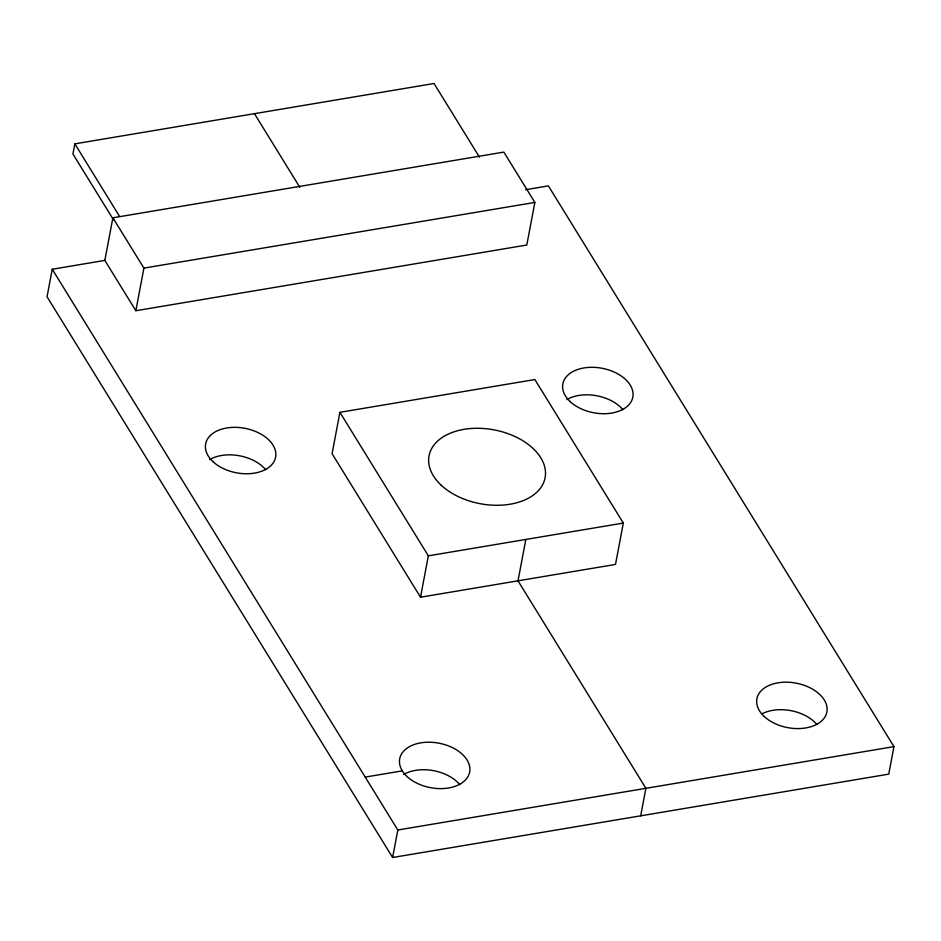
<?xml version="1.0" encoding="UTF-8"?>
<svg xmlns="http://www.w3.org/2000/svg" width="941" height="941" viewBox="0 0 941 941"><rect width="100%" height="100%" fill="white"/><g stroke="black" fill="none" stroke-linecap="round" stroke-linejoin="round"><path stroke-width="1.41" d="M479.463 157.182L434.048 83.49L74.845 143.855L72.927 153.995L113.732 220.194M104.839 260.41L112.885 217.806L503.835 152.101L534.853 202.421L526.795 245.025L135.845 310.73L104.839 260.41L52.249 269.244L47.05 296.756L392.62 857.51L888.751 774.137L893.95 746.625L548.38 185.871L525.631 189.694M135.845 310.73L143.902 268.114L112.885 217.806M339.901 412.323L332.079 453.68L420.521 597.206L615.508 564.435L623.318 523.067L534.876 379.552L339.901 412.323L428.343 555.837L420.521 597.206M392.62 857.51L397.82 830.009L52.249 269.244M525.831 539.452L518.009 580.82L645.891 788.311L640.692 815.823M143.902 268.114L534.853 202.421M428.343 555.837L623.318 523.067M365.214 777.09L402.301 770.855M397.82 830.009L893.95 746.625M254.446 113.673L299.861 187.365M74.845 143.855L119.495 216.301M762.104 713.772A35.605 22.643 10.7 0 1 816.964 724.558M403.595 774.525A35.605 22.643 10.7 0 1 459.749 784.594M566.764 399.619A35.605 22.643 10.7 0 1 622.918 409.688M209.549 459.655A35.605 22.643 10.7 0 1 265.703 469.712M441.164 485.18A59.06 37.569 10.7 0 0 541.357 486.862A59.06 37.569 10.7 0 0 478.687 428.284A59.06 37.569 10.7 0 0 441.164 485.18M407.006 776.513A35.605 22.643 10.7 0 0 467.395 777.525A35.605 22.643 10.7 0 0 429.614 742.214A35.605 22.643 10.7 0 0 407.006 776.513M764.21 716.477A35.605 22.643 10.7 0 0 824.61 717.489A35.605 22.643 10.7 0 0 786.829 682.178A35.605 22.643 10.7 0 0 764.21 716.477M212.96 461.643A35.605 22.643 10.7 0 0 273.349 462.654A35.605 22.643 10.7 0 0 235.568 427.343A35.605 22.643 10.7 0 0 212.96 461.643M570.164 401.607A35.605 22.643 10.7 0 0 630.564 402.619A35.605 22.643 10.7 0 0 592.783 367.308A35.605 22.643 10.7 0 0 570.164 401.607"/></g></svg>
